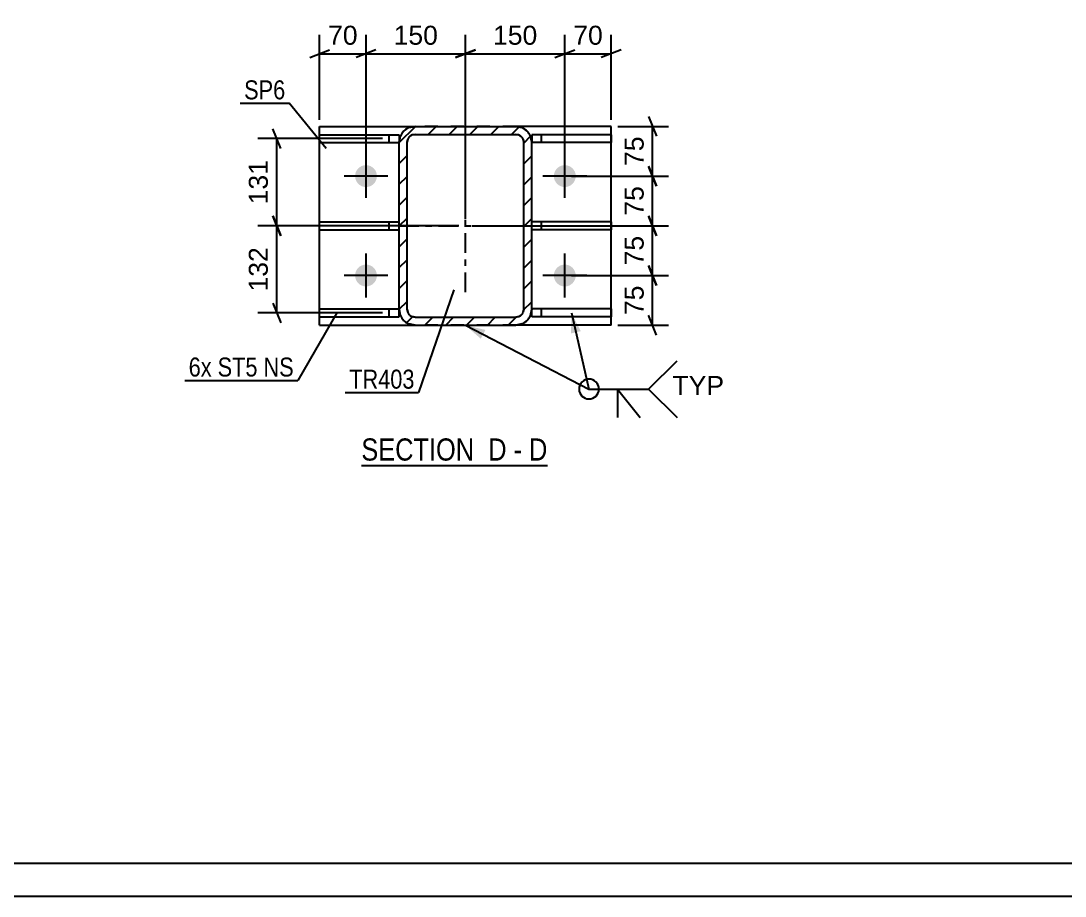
# Model space of a CAD drawing. Header units: millimetres. Extents: x -82 to 1107, y -634 to 207.
# Drawn here: x 102.5 to 260.1, y -633.9 to -501.9 of the extents above; entities that cross this region are included whole.
import ezdxf

# ---------------------------------------------------------------- set-up
doc = ezdxf.new("R2010")
doc.units = ezdxf.units.MM
doc.linetypes.add('DXK_LINE_DOT2', pattern=[3.9198, 1.9599, -1.9599])
doc.linetypes.add('DXK_LINE_DOT3', pattern=[5.9187, 2.979, -0.9799, 0.9799, -0.9799])
doc.styles.add('Arial', font='ARIAL.TTF', dxfattribs={"height": 0.2})
doc.styles.add('Arial Narrow', font='ARIALN.TTF', dxfattribs={"height": 0.2})

# ---------------------------------------------------------------- blocks, each defined once
blk = doc.blocks.new('Unknown-348435297-1162')
at = {"color": 5, "linetype": 'Continuous'}
for p, q in [((-77.03, -628.94), (1101.97, -628.94)), ((-82.03, -633.94), (1106.97, -633.94))]:
    blk.add_line(p, q, dxfattribs=at)
blk = doc.blocks.new('Unknown-348435297-17 - 1405')
at = {"color": 6, "linetype": 'Continuous'}
blk.add_line((153.89, -568.97), (181.96, -568.97), dxfattribs=at)
at = {"color": 0, "linetype": 'Continuous'}
for points in [[(171.99, -568.22), (171.99, -564.72), (153.89, -564.72), (153.89, -568.22)], [(175.81, -568.22), (175.81, -564.72), (173.04, -564.72), (173.04, -568.22)], [(178.14, -568.22), (178.14, -564.72), (176.86, -564.72), (176.86, -568.22)], [(181.96, -568.22), (181.96, -564.72), (179.19, -564.72), (179.19, -568.22)]]:
    blk.add_wipeout(points, dxfattribs=at)
at = {"color": 7, "linetype": 'Continuous', "style": 'Arial Narrow'}
for s, p in [('SECTION ', (153.89, -568.22)), ('D', (173.04, -568.22)), ('D', (179.19, -568.22)), ('-', (176.86, -568.22))]:
    blk.add_text(s, height=3.34, dxfattribs=at).set_placement(p)
blk = doc.blocks.new('Part-348435297-1559 - 1405')
at = {"color": 2, "linetype": 'Continuous'}
for p, q in [((191.59, -532.2), (179.59, -532.2)), ((191.59, -532.2), (191.59, -533.4)), ((191.59, -533.4), (179.59, -533.4))]:
    blk.add_line(p, q, dxfattribs=at)
at = {"color": 7, "linetype": 'DXK_LINE_DOT2'}
for p, q in [((179.59, -533.4), (179.59, -532.2)), ((181.09, -533.4), (181.09, -532.2))]:
    blk.add_line(p, q, dxfattribs=at)
blk = doc.blocks.new('Bolt-348435297-1418 - 1405')
at = {"linetype": 'Continuous'}
for points in [[(152.94, -525.3, -1), (156.24, -525.3, -1)], [(182.94, -525.3, -1), (186.24, -525.3, -1)], [(152.94, -540.3, -1), (156.24, -540.3, -1)], [(182.94, -540.3, -1), (186.24, -540.3, -1)]]:
    blk.add_hatch(color=1, dxfattribs=at).paths.add_polyline_path(points)
at = {"color": 1, "linetype": 'Continuous'}
for p, q in [((154.59, -528.6), (154.59, -522)), ((184.59, -528.6), (184.59, -522)), ((157.89, -525.3), (151.29, -525.3)), ((187.89, -525.3), (181.29, -525.3)), ((154.59, -543.6), (154.59, -537)), ((184.59, -543.6), (184.59, -537)), ((157.89, -540.3), (151.29, -540.3)), ((187.89, -540.3), (181.29, -540.3))]:
    blk.add_line(p, q, dxfattribs=at)
blk = doc.blocks.new('Part-348435297-1549 - 1405')
at = {"color": 2, "linetype": 'Continuous'}
for p, q in [((191.59, -545.35), (179.59, -545.35)), ((179.59, -546.55), (179.59, -545.4)), ((191.59, -546.55), (179.59, -546.55)), ((191.59, -545.35), (191.59, -546.55))]:
    blk.add_line(p, q, dxfattribs=at)
at = {"color": 7, "linetype": 'DXK_LINE_DOT2'}
for p, q in [((179.59, -545.4), (179.59, -545.35)), ((179.59, -545.35), (179.59, -545.4)), ((181.09, -546.55), (181.09, -545.35))]:
    blk.add_line(p, q, dxfattribs=at)
blk = doc.blocks.new('Part-348435297-1523 - 1405')
at = {"color": 2, "linetype": 'Continuous'}
for p, q in [((147.59, -547.8), (147.59, -517.8)), ((147.59, -517.8), (161.99, -517.8)), ((191.59, -517.8), (177.19, -517.8)), ((191.59, -547.8), (191.59, -517.8)), ((147.59, -547.8), (161.99, -547.8)), ((191.59, -547.8), (177.19, -547.8))]:
    blk.add_line(p, q, dxfattribs=at)
at = {"color": 7, "linetype": 'DXK_LINE_DOT2'}
for p, q in [((177.19, -517.8), (161.99, -517.8)), ((177.19, -547.8), (161.99, -547.8))]:
    blk.add_line(p, q, dxfattribs=at)
blk = doc.blocks.new('Part-348435297-1554 - 1405')
at = {"color": 2, "linetype": 'Continuous'}
for p, q in [((191.59, -519.05), (179.59, -519.05)), ((179.59, -519.05), (179.59, -520.2)), ((191.59, -519.05), (191.59, -520.25)), ((191.59, -520.25), (179.59, -520.25))]:
    blk.add_line(p, q, dxfattribs=at)
at = {"color": 7, "linetype": 'DXK_LINE_DOT2'}
for p, q in [((181.09, -520.25), (181.09, -519.05)), ((179.59, -520.2), (179.59, -520.25))]:
    blk.add_line(p, q, dxfattribs=at)
blk = doc.blocks.new('Part-348435297-1564 - 1405')
at = {"color": 2, "linetype": 'Continuous'}
for p, q in [((147.59, -546.55), (147.59, -545.35)), ((147.59, -545.35), (159.59, -545.35)), ((147.59, -546.55), (159.59, -546.55)), ((159.59, -546.55), (159.59, -545.4))]:
    blk.add_line(p, q, dxfattribs=at)
at = {"color": 7, "linetype": 'DXK_LINE_DOT2'}
for p, q in [((158.09, -546.55), (158.09, -545.35)), ((159.59, -545.4), (159.59, -545.35)), ((159.59, -545.35), (159.59, -545.4))]:
    blk.add_line(p, q, dxfattribs=at)
blk = doc.blocks.new('Part-348435297-1569 - 1405')
at = {"color": 2, "linetype": 'Continuous'}
for p, q in [((147.59, -520.25), (147.59, -519.05)), ((147.59, -519.05), (159.59, -519.05)), ((159.59, -519.05), (159.59, -520.2)), ((147.59, -520.25), (159.59, -520.25))]:
    blk.add_line(p, q, dxfattribs=at)
at = {"color": 7, "linetype": 'DXK_LINE_DOT2'}
for p, q in [((158.09, -520.25), (158.09, -519.05)), ((159.59, -520.2), (159.59, -520.25))]:
    blk.add_line(p, q, dxfattribs=at)
blk = doc.blocks.new('Part-348435297-1574 - 1405')
at = {"color": 2, "linetype": 'Continuous'}
for p, q in [((147.59, -533.4), (147.59, -532.2)), ((147.59, -532.2), (159.59, -532.2)), ((147.59, -533.4), (159.59, -533.4))]:
    blk.add_line(p, q, dxfattribs=at)
at = {"color": 7, "linetype": 'DXK_LINE_DOT2'}
for p, q in [((158.09, -533.4), (158.09, -532.2)), ((159.59, -533.4), (159.59, -532.2))]:
    blk.add_line(p, q, dxfattribs=at)
blk = doc.blocks.new('Part-348435297-1590 - 1405')
at = {"linetype": 'Continuous'}
h = blk.add_hatch(dxfattribs=at)
h.set_pattern_fill('', scale=0.7, style=0, pattern_type=0)
h.set_pattern_definition([(45, (159.5907, -545.3955), (-1.57154, 1.57154), [])])
h.paths.add_polyline_path([(159.59, -520.2), (159.59, -545.4), (159.77, -546.31), (160.29, -547.09), (161.07, -547.61), (161.99, -547.8), (177.19, -547.8), (178.11, -547.61), (178.89, -547.09), (179.41, -546.31), (179.59, -545.4), (179.59, -520.2), (179.41, -519.28), (178.89, -518.5), (178.11, -517.98), (177.19, -517.8), (161.99, -517.8), (161.07, -517.98), (160.29, -518.5), (159.77, -519.28)])
h.paths.add_polyline_path([(161.14, -519.35), (161.53, -519.09), (161.99, -519), (177.19, -519), (177.65, -519.09), (178.04, -519.35), (178.3, -519.74), (178.39, -520.2), (178.39, -545.4), (178.3, -545.85), (178.04, -546.24), (177.65, -546.5), (177.19, -546.6), (161.99, -546.6), (161.53, -546.5), (161.14, -546.24), (160.88, -545.85), (160.79, -545.4), (160.79, -520.2), (160.88, -519.74)])
at = {"color": 7, "linetype": 'DXK_LINE_DOT2'}
for p, q in [((161.07, -517.98), (161.99, -517.8)), ((161.99, -517.8), (177.19, -517.8)), ((177.19, -517.8), (178.11, -517.98)), ((159.59, -520.2), (159.77, -519.28)), ((160.88, -519.74), (160.79, -520.2)), ((161.99, -519), (161.53, -519.09)), ((161.99, -519), (177.19, -519)), ((177.65, -519.09), (177.19, -519)), ((178.39, -520.2), (178.3, -519.74)), ((179.41, -519.28), (179.59, -520.2)), ((159.59, -545.4), (159.59, -520.2)), ((160.79, -545.4), (160.79, -520.2)), ((178.39, -545.4), (178.39, -520.2)), ((179.59, -545.4), (179.59, -520.2)), ((159.77, -546.31), (159.59, -545.4)), ((160.79, -545.4), (160.88, -545.85)), ((161.53, -546.5), (161.99, -546.6)), ((161.99, -546.6), (177.19, -546.6)), ((177.19, -546.6), (177.65, -546.5)), ((178.3, -545.85), (178.39, -545.4)), ((179.59, -545.4), (179.41, -546.31)), ((161.99, -547.8), (161.07, -547.61)), ((161.99, -547.8), (177.19, -547.8)), ((178.11, -547.61), (177.19, -547.8))]:
    blk.add_line(p, q, dxfattribs=at)
at = {"color": 2, "linetype": 'Continuous'}
for p, q in [((161.99, -517.8), (161.07, -517.98)), ((161.99, -517.8), (177.19, -517.8)), ((178.11, -517.98), (177.19, -517.8)), ((159.77, -519.28), (159.59, -520.2)), ((160.79, -520.2), (160.88, -519.74)), ((161.53, -519.09), (161.99, -519)), ((161.99, -519), (177.19, -519)), ((177.19, -519), (177.65, -519.09)), ((178.3, -519.74), (178.39, -520.2)), ((179.59, -520.2), (179.41, -519.28)), ((159.59, -545.4), (159.59, -520.2)), ((160.79, -545.4), (160.79, -520.2)), ((178.39, -545.4), (178.39, -520.2)), ((179.59, -545.4), (179.59, -520.2)), ((159.59, -545.4), (159.77, -546.31)), ((160.88, -545.85), (160.79, -545.4)), ((161.99, -546.6), (161.53, -546.5)), ((161.99, -546.6), (177.19, -546.6)), ((177.65, -546.5), (177.19, -546.6)), ((178.39, -545.4), (178.3, -545.85)), ((179.41, -546.31), (179.59, -545.4)), ((161.07, -547.61), (161.99, -547.8)), ((161.99, -547.8), (177.19, -547.8)), ((177.19, -547.8), (178.11, -547.61))]:
    blk.add_line(p, q, dxfattribs=at)
at = {"color": 7, "linetype": 'DXK_LINE_DOT3'}
for p, q in [((169.59, -542.8), (169.59, -522.8)), ((159.59, -532.8), (179.59, -532.8))]:
    blk.add_line(p, q, dxfattribs=at)
at = {"color": 7, "linetype": 'DXK_LINE_DOT2'}
for centre, radius, start, end in [((161.99, -520.2), 2.4, 112.5, 157.5), ((177.19, -520.2), 2.4, 22.5, 67.5), ((161.99, -520.2), 1.2, 112.5, 157.5), ((177.19, -520.2), 1.2, 22.5, 67.5), ((161.99, -545.4), 2.4, 202.5, 247.5), ((161.99, -545.4), 1.2, 202.5, 247.5), ((177.19, -545.4), 1.2, 292.5, 337.5), ((177.19, -545.4), 2.4, 292.5, 337.5)]:
    blk.add_arc(centre, radius, start, end, dxfattribs=at)
at = {"color": 2, "linetype": 'Continuous'}
for centre, radius, start, end in [((161.99, -520.2), 2.4, 112.5, 157.5), ((177.19, -520.2), 2.4, 22.5, 67.5), ((161.99, -520.2), 1.2, 112.5, 157.5), ((177.19, -520.2), 1.2, 22.5, 67.5), ((161.99, -545.4), 2.4, 202.5, 247.5), ((161.99, -545.4), 1.2, 202.5, 247.5), ((177.19, -545.4), 1.2, 292.5, 337.5), ((177.19, -545.4), 2.4, 292.5, 337.5)]:
    blk.add_arc(centre, radius, start, end, dxfattribs=at)
blk = doc.blocks.new('StraightDimension-348435297-15220 - 1405')
at = {"color": 7, "linetype": 'Continuous'}
for p, q in [((141.72, -534.3), (140.52, -531.3)), ((168.59, -532.8), (138.27, -532.8)), ((141.12, -545.95), (141.12, -532.8)), ((140.52, -544.45), (141.72, -547.45)), ((157.09, -545.95), (138.27, -545.95))]:
    blk.add_line(p, q, dxfattribs=at)
at = {"color": 0}
blk.add_wipeout([(140.37, -535.44), (136.17, -535.44), (136.17, -543.31), (140.37, -543.31)], dxfattribs=at)
at = {"color": 3, "style": 'Arial'}
blk.add_text('132', height=2.865, rotation=90.0002, dxfattribs=at).set_placement((139.77, -542.71))
blk = doc.blocks.new('StraightDimension-348435297-15146 - 1405')
at = {"color": 7, "linetype": 'Continuous'}
for p, q in [((147.59, -516.8), (147.59, -503.98)), ((154.59, -524.3), (154.59, -503.98)), ((146.09, -507.43), (149.09, -506.23)), ((147.59, -506.83), (154.59, -506.83)), ((156.09, -506.23), (153.09, -507.43))]:
    blk.add_line(p, q, dxfattribs=at)
at = {"color": 0}
blk.add_wipeout([(153.91, -506.08), (153.91, -501.88), (148.27, -501.88), (148.27, -506.08)], dxfattribs=at)
at = {"color": 3, "style": 'Arial'}
blk.add_text('70', height=2.865, dxfattribs=at).set_placement((148.87, -505.48))
blk = doc.blocks.new('StraightDimension-348435297-15143 - 1405')
at = {"color": 7, "linetype": 'Continuous'}
for p, q in [((184.59, -524.3), (184.59, -503.98)), ((191.59, -516.8), (191.59, -503.98)), ((183.09, -507.43), (186.09, -506.23)), ((184.59, -506.83), (191.59, -506.83)), ((193.09, -506.23), (190.09, -507.43))]:
    blk.add_line(p, q, dxfattribs=at)
at = {"color": 0}
blk.add_wipeout([(190.91, -506.08), (190.91, -501.88), (185.27, -501.88), (185.27, -506.08)], dxfattribs=at)
at = {"color": 3, "style": 'Arial'}
blk.add_text('70', height=2.865, dxfattribs=at).set_placement((185.87, -505.48))
blk = doc.blocks.new('StraightDimension-348435297-15145 - 1405')
at = {"color": 7, "linetype": 'Continuous'}
for p, q in [((154.59, -524.3), (154.59, -503.98)), ((169.59, -531.8), (169.59, -503.98)), ((156.09, -506.23), (153.09, -507.43)), ((154.59, -506.83), (169.59, -506.83)), ((168.09, -507.43), (171.09, -506.23))]:
    blk.add_line(p, q, dxfattribs=at)
at = {"color": 0}
blk.add_wipeout([(166.03, -506.08), (166.03, -501.88), (158.16, -501.88), (158.16, -506.08)], dxfattribs=at)
at = {"color": 3, "style": 'Arial'}
blk.add_text('150', height=2.865, dxfattribs=at).set_placement((158.76, -505.48))
blk = doc.blocks.new('StraightDimension-348435297-15144 - 1405')
at = {"color": 7, "linetype": 'Continuous'}
for p, q in [((169.59, -531.8), (169.59, -503.98)), ((184.59, -524.3), (184.59, -503.98)), ((171.09, -506.23), (168.09, -507.43)), ((169.59, -506.83), (184.59, -506.83)), ((183.09, -507.43), (186.09, -506.23))]:
    blk.add_line(p, q, dxfattribs=at)
at = {"color": 0}
blk.add_wipeout([(181.03, -506.08), (181.03, -501.88), (173.16, -501.88), (173.16, -506.08)], dxfattribs=at)
at = {"color": 3, "style": 'Arial'}
blk.add_text('150', height=2.865, dxfattribs=at).set_placement((173.76, -505.48))
blk = doc.blocks.new('StraightDimension-348435297-15219 - 1405')
at = {"color": 7, "linetype": 'Continuous'}
for p, q in [((141.72, -521.15), (140.52, -518.15)), ((157.09, -519.65), (138.27, -519.65)), ((141.12, -532.8), (141.12, -519.65)), ((140.52, -531.3), (141.72, -534.3)), ((168.59, -532.8), (138.27, -532.8))]:
    blk.add_line(p, q, dxfattribs=at)
at = {"color": 0}
blk.add_wipeout([(140.37, -522.29), (136.17, -522.29), (136.17, -530.16), (140.37, -530.16)], dxfattribs=at)
at = {"color": 3, "style": 'Arial'}
blk.add_text('131', height=2.865, rotation=90.0002, dxfattribs=at).set_placement((139.77, -529.56))
blk = doc.blocks.new('StraightDimension-348435297-15262 - 1405')
at = {"color": 7, "linetype": 'Continuous'}
for p, q in [((197.24, -516.3), (198.44, -519.3)), ((192.59, -517.8), (200.24, -517.8)), ((197.84, -525.3), (197.84, -517.8)), ((198.44, -526.8), (197.24, -523.8)), ((185.59, -525.3), (200.24, -525.3))]:
    blk.add_line(p, q, dxfattribs=at)
at = {"color": 0}
blk.add_wipeout([(197.09, -518.72), (192.89, -518.72), (192.89, -524.37), (197.09, -524.37)], dxfattribs=at)
at = {"color": 3, "style": 'Arial'}
blk.add_text('75', height=2.865, rotation=90.0002, dxfattribs=at).set_placement((196.49, -523.77))
blk = doc.blocks.new('StraightDimension-348435297-15263 - 1405')
at = {"color": 7, "linetype": 'Continuous'}
for p, q in [((197.24, -523.8), (198.44, -526.8)), ((185.59, -525.3), (200.24, -525.3)), ((197.84, -532.8), (197.84, -525.3)), ((198.44, -534.3), (197.24, -531.3)), ((170.59, -532.8), (200.24, -532.8))]:
    blk.add_line(p, q, dxfattribs=at)
at = {"color": 0}
blk.add_wipeout([(197.09, -526.22), (192.89, -526.22), (192.89, -531.87), (197.09, -531.87)], dxfattribs=at)
at = {"color": 3, "style": 'Arial'}
blk.add_text('75', height=2.865, rotation=90.0002, dxfattribs=at).set_placement((196.49, -531.27))
blk = doc.blocks.new('StraightDimension-348435297-15264 - 1405')
at = {"color": 7, "linetype": 'Continuous'}
for p, q in [((197.24, -531.3), (198.44, -534.3)), ((170.59, -532.8), (200.24, -532.8)), ((197.84, -540.3), (197.84, -532.8)), ((198.44, -541.8), (197.24, -538.8)), ((185.59, -540.3), (200.24, -540.3))]:
    blk.add_line(p, q, dxfattribs=at)
at = {"color": 0}
blk.add_wipeout([(197.09, -533.72), (192.89, -533.72), (192.89, -539.37), (197.09, -539.37)], dxfattribs=at)
at = {"color": 3, "style": 'Arial'}
blk.add_text('75', height=2.865, rotation=90.0002, dxfattribs=at).set_placement((196.49, -538.77))
blk = doc.blocks.new('StraightDimension-348435297-15265 - 1405')
at = {"color": 7, "linetype": 'Continuous'}
for p, q in [((197.24, -538.8), (198.44, -541.8)), ((185.59, -540.3), (200.24, -540.3)), ((197.84, -547.8), (197.84, -540.3)), ((198.44, -549.3), (197.24, -546.3)), ((192.59, -547.8), (200.24, -547.8))]:
    blk.add_line(p, q, dxfattribs=at)
at = {"color": 0}
blk.add_wipeout([(197.09, -541.22), (192.89, -541.22), (192.89, -546.87), (197.09, -546.87)], dxfattribs=at)
at = {"color": 3, "style": 'Arial'}
blk.add_text('75', height=2.865, rotation=90.0002, dxfattribs=at).set_placement((196.49, -546.27))
blk = doc.blocks.new('Mark-348435297-1518 - 1405')
at = {"color": 0}
blk.add_wipeout([(142.41, -513.72), (142.41, -510.72), (136.2, -510.72), (136.2, -513.72)], dxfattribs=at)
blk.add_wipeout([(142.41, -513.72), (142.41, -510.72), (136.2, -510.72), (136.2, -513.72)], dxfattribs=at)
at = {"color": 30, "linetype": 'Continuous'}
for p in [(135.6, -514.32), (148.58, -521.13)]:
    blk.add_line(p, (143.01, -514.32), dxfattribs=at)
at = {"color": 3, "style": 'Arial Narrow'}
blk.add_text('SP6', height=2.863, dxfattribs=at).set_placement((136.2, -513.72))
blk = doc.blocks.new('WeldMark-348435297-1751 - 1405')
at = {"linetype": 'Continuous'}
for points in [[(185.53, -549.04), (185.59, -545.95), (187, -548.7)], [(171.91, -549.84), (169.59, -547.8), (172.6, -548.51)]]:
    blk.add_hatch(color=30, dxfattribs=at).paths.add_polyline_path(points)
at = {"color": 30, "linetype": 'Continuous'}
for p, q in [((185.59, -545.95), (188.24, -557.43)), ((169.59, -547.8), (188.24, -557.43)), ((188.24, -557.43), (197.24, -557.43))]:
    blk.add_line(p, q, dxfattribs=at)
at = {"color": 3, "linetype": 'Continuous'}
for q in [(195.96, -561.72), (192.53, -561.72)]:
    blk.add_line((192.53, -557.43), q, dxfattribs=at)
for start, end in [(90, 270), (270, 90)]:
    blk.add_arc((188.24, -557.43), 1.5, start, end, dxfattribs=at)
at = {"color": 0, "linetype": 'Continuous'}
blk.add_wipeout([(208.62, -558.33), (208.62, -555.33), (200.84, -555.33), (200.84, -558.33)], dxfattribs=at)
blk.add_wipeout([(208.62, -558.33), (208.62, -555.33), (200.84, -555.33), (200.84, -558.33)], dxfattribs=at)
at = {"color": 3, "linetype": 'Continuous'}
for q in [(201.53, -553.15), (201.53, -561.72)]:
    blk.add_line((197.24, -557.43), q, dxfattribs=at)
at = {"color": 3, "linetype": 'Continuous', "style": 'Arial'}
blk.add_text('TYP', height=2.865, dxfattribs=at).set_placement((200.84, -558.33))
blk = doc.blocks.new('Mark-348435297-1586 - 1405')
at = {"color": 0}
blk.add_wipeout([(161.93, -557.37), (161.93, -554.37), (152.06, -554.37), (152.06, -557.37)], dxfattribs=at)
blk.add_wipeout([(161.93, -557.37), (161.93, -554.37), (152.06, -554.37), (152.06, -557.37)], dxfattribs=at)
at = {"color": 30, "linetype": 'Continuous'}
for p in [(167.83, -542.47), (151.46, -557.97)]:
    blk.add_line(p, (162.53, -557.97), dxfattribs=at)
at = {"color": 3, "style": 'Arial Narrow'}
blk.add_text('TR403', height=2.863, dxfattribs=at).set_placement((152.06, -557.37))
blk = doc.blocks.new('MarkSet-348435297-1795 - 1405')
at = {"color": 0}
for points in [[(131.3, -555.54), (131.3, -552.54), (127.83, -552.54), (127.83, -555.54)], [(138.22, -555.54), (138.22, -552.54), (132.2, -552.54), (132.2, -555.54)], [(143.69, -555.54), (143.69, -552.54), (139.12, -552.54), (139.12, -555.54)]]:
    blk.add_wipeout(points, dxfattribs=at)
for points in [[(131.3, -555.54), (131.3, -552.54), (127.83, -552.54), (127.83, -555.54)], [(138.22, -555.54), (138.22, -552.54), (132.2, -552.54), (132.2, -555.54)], [(143.69, -555.54), (143.69, -552.54), (139.12, -552.54), (139.12, -555.54)]]:
    blk.add_wipeout(points, dxfattribs=at)
at = {"color": 30, "linetype": 'Continuous'}
for p in [(150.18, -545.95), (127.23, -556.14)]:
    blk.add_line(p, (144.29, -556.14), dxfattribs=at)
at = {"color": 3, "style": 'Arial Narrow'}
for s, p in [('6x', (127.83, -555.54)), ('ST5', (132.2, -555.54)), ('NS', (139.12, -555.54))]:
    blk.add_text(s, height=2.863, dxfattribs=at).set_placement(p)

msp = doc.modelspace()

# ---------------------------------------------------------------- block references
for name in ['Unknown-348435297-1162', 'Part-348435297-1523 - 1405', 'Part-348435297-1590 - 1405', 'Part-348435297-1569 - 1405', 'Part-348435297-1554 - 1405', 'Bolt-348435297-1418 - 1405', 'Part-348435297-1574 - 1405', 'Part-348435297-1559 - 1405', 'Part-348435297-1564 - 1405', 'Part-348435297-1549 - 1405']:
    msp.add_blockref(name, (0, 0))

# ---------------------------------------------------------------- next in the draw order: block references
for name in ['StraightDimension-348435297-15146 - 1405', 'StraightDimension-348435297-15143 - 1405', 'StraightDimension-348435297-15220 - 1405', 'Unknown-348435297-17 - 1405']:
    msp.add_blockref(name, (0, 0))

# ---------------------------------------------------------------- next in the draw order: block references
for name in ['StraightDimension-348435297-15145 - 1405', 'Mark-348435297-1586 - 1405', 'MarkSet-348435297-1795 - 1405']:
    msp.add_blockref(name, (0, 0))

# ---------------------------------------------------------------- next in the draw order: block references
msp.add_blockref('StraightDimension-348435297-15144 - 1405', (0, 0))

# ---------------------------------------------------------------- next in the draw order: block references
for name in ['StraightDimension-348435297-15262 - 1405', 'StraightDimension-348435297-15219 - 1405']:
    msp.add_blockref(name, (0, 0))

# ---------------------------------------------------------------- next in the draw order: block references
for name in ['Mark-348435297-1518 - 1405', 'StraightDimension-348435297-15263 - 1405']:
    msp.add_blockref(name, (0, 0))

# ---------------------------------------------------------------- next in the draw order: block references
msp.add_blockref('StraightDimension-348435297-15264 - 1405', (0, 0))

# ---------------------------------------------------------------- next in the draw order: block references
msp.add_blockref('StraightDimension-348435297-15265 - 1405', (0, 0))

# ---------------------------------------------------------------- next in the draw order: block references
msp.add_blockref('WeldMark-348435297-1751 - 1405', (0, 0))

doc.saveas('drawing.dxf')
